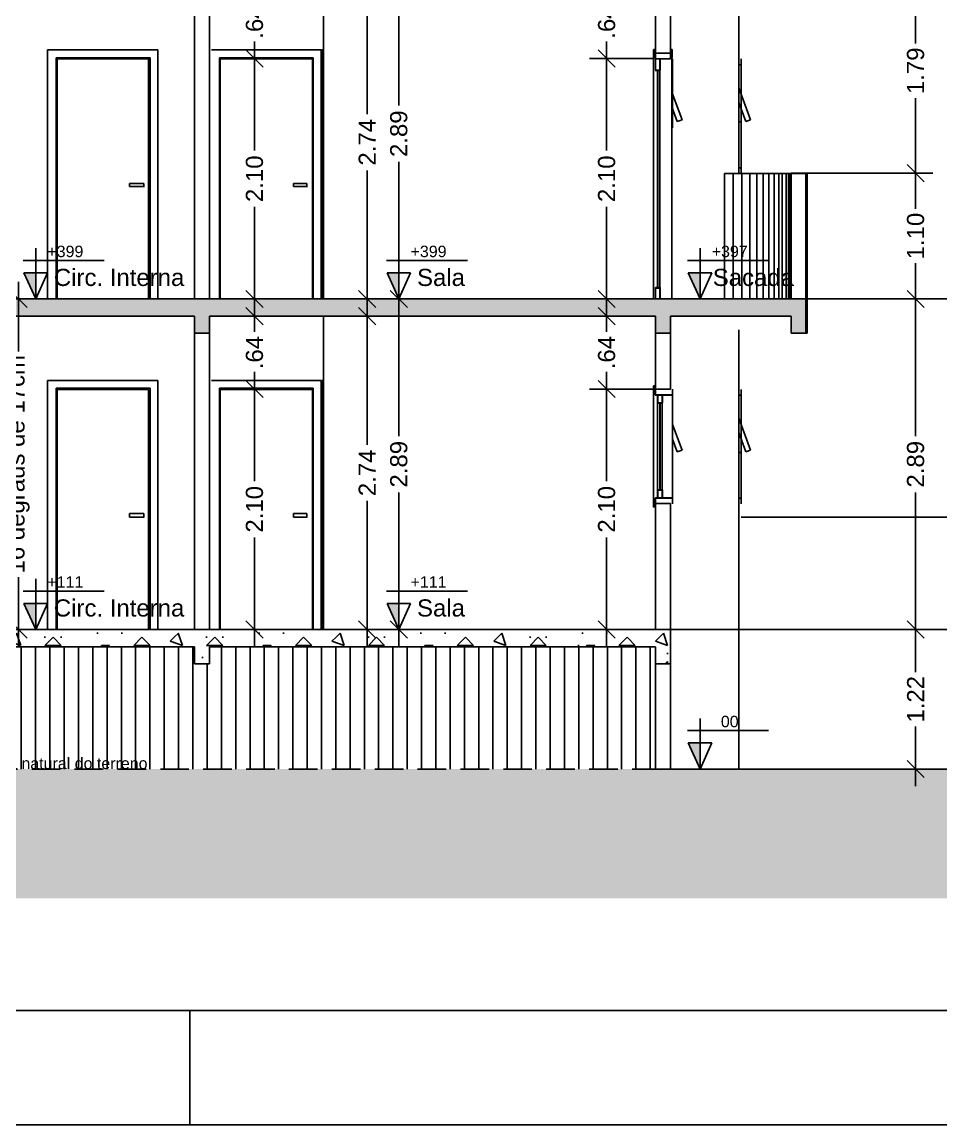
# Model space of a CAD drawing. Extents: x -120 to 1117, y 5 to 675.
# Drawn here: x 140.73 to 148.77, y 69.4 to 79.04 of the extents above; entities that cross this region are included whole.
import ezdxf
from ezdxf.enums import TextEntityAlignment as Align

# ---------------------------------------------------------------- set-up
doc = ezdxf.new("R2010")
doc.units = 0
doc.header["$MEASUREMENT"] = 0
doc.linetypes.add('HIDDEN', pattern=[0.375, 0.25, -0.125])
doc.layers.get('0').update_dxf_attribs({"linetype": 'CONTINUOUS'})
doc.layers.get('DEFPOINTS').update_dxf_attribs({"linetype": 'CONTINUOUS'})
for name, color, linetype in [('carimbo', 4, 'CONTINUOUS'), ('cota', 1, 'CONTINUOUS'), ('ESQUADRIA', 7, 'CONTINUOUS'), ('LINVISTA', 4, 'CONTINUOUS'), ('nivel', 4, 'CONTINUOUS'), ('parede', 2, 'CONTINUOUS'), ('projecao', 4, 'HIDDEN'), ('texto', 7, 'CONTINUOUS')]:
    doc.layers.add(name, color=color, linetype=linetype)
doc.styles.add('PADRAO_TXT', font='arial.ttf')
doc.styles.get("Standard").update_dxf_attribs({"font": 'arial.ttf'})
doc.dimstyles.new('cotass', dxfattribs={"dimtxt": 0.15, "dimasz": 0.15, "dimexe": 0.15, "dimexo": 0, "dimgap": 0.05, "dimtad": 0, "dimzin": 4, "dimdsep": 46, "dimtxsty": 'Standard', "dimblk": 'OBLIQUE', "dimcen": 0, "dimdle": 0.15, "dimclrd": 256, "dimclrt": 4, "dimadec": 0, "dimazin": 1, "dimtfac": 1, "dimtix": 1, "dimtofl": 0, "dimtmove": 0, "dimatfit": 3, "dimldrblk": 'OPEN30', "dimfxl": 0, "dimtolj": 1, "dimtzin": 0, "dimlwd": -1, "dimarcsym": 0})
pattern_1 = [(90, (89.1, 64.6121), (-0.70711, 0.70711), [0.14142, -0.28285, 0.07071, -0.42426, 0.14142, -0.3535536]), (180, (89.52426, 65.1071), (-0.70711, -0.70711), [0.141421, -0.21213, 0.07071, -0.35355, 0.141421, -0.4949816]), (108.43495, (89.1, 64.4), (-0.7071068, 0.7071068), [0.1118, -0.4472, 0.1118, -0.447234]), (161.56505, (89.1, 64.4), (-0.7071068, 0.7071068), [0.1118, -0.4472, 0.1118, -0.447234]), (45, (89.0293, 64.4707), (-0.707107, 0.707107), [0.05, -0.4, 0.1, -0.4, 0.05]), (45, (88.9232, 64.5768), (-0.707107, 0.707107), [-0.15, 0.1, -0.4, 0, -0.35, 0]), (45, (88.8879, 64.6121), (-0.707107, 0.707107), [-0.4, 0, -0.3, 0.1, -0.2, 0]), (45, (88.7818, 64.7182), (-0.707107, 0.707107), [-0.2, 0, -0.25, 0.1, -0.45, 0]), (45, (88.6757, 64.8243), (-0.707107, 0.707107), [-0.2, 0.1, -0.4, 0.1, -0.2, 0]), (45, (88.499, 65.001), (-0.707107, 0.707107), [-0.15, 0.1, -0.2, 0, -0.55, 0]), (45, (88.4636, 65.0364), (-0.707107, 0.707107), [-0.2, 0, -0.6, 0.1, -0.1, 0]), (135, (88.9939, 64.5768), (-0.707107, -0.707107), [-0.3, 0, -0.3, 0, -0.4, 0]), (135, (89.2061, 64.5061), (-0.707107, -0.707107), [-0.15, 0.1, -0.4, 0, -0.35, 0]), (135, (89.2768, 64.5768), (-0.707107, -0.707107), [-0.4, 0, -0.35, 0.1, -0.15, 0]), (135, (89.6657, 64.9657), (-0.707107, -0.707107), [-0.2, 0.1, -0.5, 0.1, -0.1, 0]), (135, (89.1, 64.5414), (-0.707107, -0.707107), [-0.3, 0, -0.35, 0, -0.35, 0]), (135, (89.1707, 64.6121), (-0.707107, -0.707107), [-0.25, 0, -0.55, 0, -0.2, 0]), (135, (89.2061, 64.7182), (-0.707107, -0.707107), [-0.5, 0, -0.15, 0, -0.35, 0]), (135, (89.3121, 64.6828), (-0.707107, -0.707107), [-0.45, 0, -0.2, 0, -0.25, 0]), (135, (89.2768, 64.8596), (-0.707107, -0.707107), [-0.4, 0, -0.15, 0, -0.4, 0]), (135, (89.2768, 64.9303), (-0.707107, -0.707107), [-0.45, 0, -0.2, 0, -0.35, 0]), (135, (89.4889, 64.7889), (-0.707107, -0.707107), [-0.6, 0, -0.25, 0, -0.15, 0]), (135, (89.4182, 64.9303), (-0.707107, -0.707107), [-0.2, 0, -0.4, 0, -0.4, 0]), (135, (89.4889, 64.9303), (-0.707107, -0.707107), [-0.45, 0, -0.25, 0, -0.3, 0]), (135, (89.5596, 64.9303), (-0.707107, -0.707107), [-0.4, 0, -0.3, 0, -0.3, 0]), (135, (89.595, 65.0364), (-0.707107, -0.707107), [-0.3, 0, -0.3, 0, -0.4, 0]), (135, (89.6303, 65.1425), (-0.707107, -0.707107), [-0.4, 0, -0.2, 0, -0.4, 0]), (135, (89.6303, 65.2132), (-0.707107, -0.707107), [-0.15, 0, -0.6, 0, -0.25, 0])]

# ---------------------------------------------------------------- blocks, each defined once
blk = doc.blocks.new('A1')
blk.add_line((481, 10), (481, 0))
blk.add_lwpolyline([(841, 0), (0, 0), (0, 594), (841, 594)], close=True)
at = {"color": 2}
blk.add_lwpolyline([(831, 10), (831, 584), (30, 584), (30, 10), (831, 10)], dxfattribs=at)
blk = doc.blocks.new('_Oblique')
at = {"color": 0, "linetype": 'ByBlock', "lineweight": -2}
blk.add_line((-0.5, -0.5), (0.5, 0.5), dxfattribs=at)
blk = doc.blocks.new('*D696')
at = {"layer": 'cota', "transparency": 16777216}
for p, q in [((140.7007, 76.7716), (140.7007, 76.1637)), ((140.7007, 73.5816), (140.7007, 74.1895))]:
    blk.add_line(p, q, dxfattribs=at)
at = {"layer": 'cota', "color": 0, "lineweight": -2, "transparency": 16777216}
for p, q in [((140.421, 76.6216), (140.8507, 76.6216)), ((140.121, 73.7316), (140.8507, 73.7316))]:
    blk.add_line(p, q, dxfattribs=at)
at = {"layer": 'DEFPOINTS', "color": 0, "transparency": 16777216}
for p in [(140.421, 76.6216), (140.7007, 76.6216), (140.121, 73.7316)]:
    blk.add_point(p, dxfattribs=at)
at = {"layer": 'cota', "transparency": 16777216, "xscale": 0.15, "yscale": 0.15, "zscale": 0.15}
for p, rotation in [((140.7007, 76.6216), 90), ((140.7007, 73.7316), 270)]:
    blk.add_blockref('_Oblique', p, dxfattribs=dict(at, rotation=rotation))
at = {"layer": 'cota', "color": 4, "transparency": 16777216, "insert": (140.7007, 75.1766), "char_height": 0.15, "attachment_point": 5, "rotation": 90}
blk.add_mtext('\\A1;16 degraus de 17cm', dxfattribs=at)
blk = doc.blocks.new('_Open30')
at = {"color": 0, "linetype": 'ByBlock', "lineweight": -2}
for p, q in [((-1, 0.268), (0, 0)), ((0, 0), (-1, -0.268)), ((0, 0), (-1, 0))]:
    blk.add_line(p, q, dxfattribs=at)
blk = doc.blocks.new('*D664')
at = {"layer": 'cota', "transparency": 16777216}
for p, q in [((148.5462, 73.8816), (148.5462, 73.3586)), ((148.5462, 72.3616), (148.5462, 72.8846))]:
    blk.add_line(p, q, dxfattribs=at)
at = {"layer": 'cota', "color": 0, "lineweight": -2, "transparency": 16777216}
for p, q in [((146.4011, 73.7316), (148.6962, 73.7316)), ((146.4011, 72.5116), (148.6962, 72.5116))]:
    blk.add_line(p, q, dxfattribs=at)
at = {"layer": 'DEFPOINTS', "color": 0, "transparency": 16777216}
for p in [(146.4011, 73.7316), (148.5462, 73.7316), (146.4011, 72.5116)]:
    blk.add_point(p, dxfattribs=at)
at = {"layer": 'cota', "transparency": 16777216, "xscale": 0.15, "yscale": 0.15, "zscale": 0.15}
for p, rotation in [((148.5462, 73.7316), 90), ((148.5462, 72.5116), 270)]:
    blk.add_blockref('_Oblique', p, dxfattribs=dict(at, rotation=rotation))
at = {"layer": 'cota', "color": 4, "transparency": 16777216, "insert": (148.5462, 73.1216), "char_height": 0.15, "attachment_point": 5, "rotation": 90}
blk.add_mtext('\\A1;1.22', dxfattribs=at)
blk = doc.blocks.new('*D665')
at = {"layer": 'cota', "transparency": 16777216}
for p, q in [((148.5462, 76.7716), (148.5462, 75.4229)), ((148.5462, 73.5816), (148.5462, 74.9304))]:
    blk.add_line(p, q, dxfattribs=at)
at = {"layer": 'cota', "color": 0, "lineweight": -2, "transparency": 16777216}
for p, q in [((147.5871, 76.6216), (148.6962, 76.6216)), ((146.4011, 73.7316), (148.6962, 73.7316))]:
    blk.add_line(p, q, dxfattribs=at)
at = {"layer": 'DEFPOINTS', "color": 0, "transparency": 16777216}
for p in [(147.5871, 76.6216), (148.5462, 76.6216), (146.4011, 73.7316)]:
    blk.add_point(p, dxfattribs=at)
at = {"layer": 'cota', "transparency": 16777216, "xscale": 0.15, "yscale": 0.15, "zscale": 0.15}
for p, rotation in [((148.5462, 76.6216), 90), ((148.5462, 73.7316), 270)]:
    blk.add_blockref('_Oblique', p, dxfattribs=dict(at, rotation=rotation))
at = {"layer": 'cota', "color": 4, "transparency": 16777216, "insert": (148.5462, 75.1766), "char_height": 0.15, "attachment_point": 5, "rotation": 90}
blk.add_mtext('\\A1;2.89', dxfattribs=at)
blk = doc.blocks.new('*D666')
at = {"layer": 'cota', "transparency": 16777216}
for p, q in [((148.5462, 77.8716), (148.5462, 77.4091)), ((148.5462, 76.4716), (148.5462, 76.9341))]:
    blk.add_line(p, q, dxfattribs=at)
at = {"layer": 'cota', "color": 0, "lineweight": -2, "transparency": 16777216}
for p, q in [((147.5868, 77.7216), (148.6962, 77.7216)), ((147.5871, 76.6216), (148.6962, 76.6216))]:
    blk.add_line(p, q, dxfattribs=at)
at = {"layer": 'DEFPOINTS', "color": 0, "transparency": 16777216}
for p in [(147.5868, 77.7216), (148.5462, 77.7216), (147.5871, 76.6216)]:
    blk.add_point(p, dxfattribs=at)
at = {"layer": 'cota', "transparency": 16777216, "xscale": 0.15, "yscale": 0.15, "zscale": 0.15}
for p, rotation in [((148.5462, 77.7216), 90), ((148.5462, 76.6216), 270)]:
    blk.add_blockref('_Oblique', p, dxfattribs=dict(at, rotation=rotation))
at = {"layer": 'cota', "color": 4, "transparency": 16777216, "insert": (148.5462, 77.1716), "char_height": 0.15, "attachment_point": 5, "rotation": 90}
blk.add_mtext('\\A1;1.10', dxfattribs=at)
blk = doc.blocks.new('*D667')
at = {"layer": 'cota', "transparency": 16777216}
for p, q in [((148.5462, 79.6616), (148.5462, 78.8545)), ((148.5462, 77.5716), (148.5462, 78.3787))]:
    blk.add_line(p, q, dxfattribs=at)
at = {"layer": 'cota', "color": 0, "lineweight": -2, "transparency": 16777216}
for p, q in [((147.5851, 79.5116), (148.6962, 79.5116)), ((147.5868, 77.7216), (148.6962, 77.7216))]:
    blk.add_line(p, q, dxfattribs=at)
at = {"layer": 'DEFPOINTS', "color": 0, "transparency": 16777216}
for p in [(147.5851, 79.5116), (148.5462, 79.5116), (147.5868, 77.7216)]:
    blk.add_point(p, dxfattribs=at)
at = {"layer": 'cota', "transparency": 16777216, "xscale": 0.15, "yscale": 0.15, "zscale": 0.15}
for p, rotation in [((148.5462, 79.5116), 90), ((148.5462, 77.7216), 270)]:
    blk.add_blockref('_Oblique', p, dxfattribs=dict(at, rotation=rotation))
at = {"layer": 'cota', "color": 4, "transparency": 16777216, "insert": (148.5462, 78.6166), "char_height": 0.15, "attachment_point": 5, "rotation": 90}
blk.add_mtext('\\A1;1.79', dxfattribs=at)
blk = doc.blocks.new('*D673')
at = {"layer": 'cota', "transparency": 16777216}
for p, q in [((148.9669, 86.739), (148.9669, 79.8465)), ((148.9669, 72.3616), (148.9669, 79.2541))]:
    blk.add_line(p, q, dxfattribs=at)
at = {"layer": 'cota', "color": 0, "lineweight": -2, "transparency": 16777216}
for p, q in [((147.5871, 86.589), (149.1169, 86.589)), ((146.9993, 72.5116), (149.1169, 72.5116))]:
    blk.add_line(p, q, dxfattribs=at)
at = {"layer": 'DEFPOINTS', "color": 0, "transparency": 16777216}
for p in [(147.5871, 86.589), (146.9993, 72.5116), (148.9669, 72.5116)]:
    blk.add_point(p, dxfattribs=at)
at = {"layer": 'cota', "transparency": 16777216, "xscale": 0.15, "yscale": 0.15, "zscale": 0.15}
for p, rotation in [((148.9669, 86.589), 90), ((148.9669, 72.5116), 270)]:
    blk.add_blockref('_Oblique', p, dxfattribs=dict(at, rotation=rotation))
at = {"layer": 'cota', "color": 4, "transparency": 16777216, "insert": (148.9669, 79.5503), "char_height": 0.15, "attachment_point": 5, "rotation": 90}
blk.add_mtext('\\A1;14.08', dxfattribs=at)
blk = doc.blocks.new('*D674')
at = {"layer": 'cota', "transparency": 16777216}
for p, q in [((149.2614, 90.0064), (149.2614, 81.4797)), ((149.2614, 72.3616), (149.2614, 80.8883))]:
    blk.add_line(p, q, dxfattribs=at)
at = {"layer": 'cota', "color": 0, "lineweight": -2, "transparency": 16777216}
for p, q in [((141.451, 89.8564), (149.4114, 89.8564)), ((146.4011, 72.5116), (149.4114, 72.5116))]:
    blk.add_line(p, q, dxfattribs=at)
at = {"layer": 'DEFPOINTS', "color": 0, "transparency": 16777216}
for p in [(141.451, 89.8564), (149.2614, 89.8564), (146.4011, 72.5116)]:
    blk.add_point(p, dxfattribs=at)
at = {"layer": 'cota', "transparency": 16777216, "xscale": 0.15, "yscale": 0.15, "zscale": 0.15}
for p, rotation in [((149.2614, 89.8564), 90), ((149.2614, 72.5116), 270)]:
    blk.add_blockref('_Oblique', p, dxfattribs=dict(at, rotation=rotation))
at = {"layer": 'cota', "color": 4, "transparency": 16777216, "insert": (149.2614, 81.184), "char_height": 0.15, "attachment_point": 5, "rotation": 90}
blk.add_mtext('\\A1;17.34', dxfattribs=at)
blk = doc.blocks.new('*D688')
at = {"layer": 'cota', "transparency": 16777216}
for p, q in [((145.8441, 78.8739), (145.8441, 77.9186)), ((145.8441, 76.4716), (145.8441, 77.4269))]:
    blk.add_line(p, q, dxfattribs=at)
at = {"layer": 'cota', "color": 0, "lineweight": -2, "transparency": 16777216}
for p, q in [((146.2549, 78.7239), (145.6941, 78.7239)), ((146.2549, 76.6216), (145.6941, 76.6216))]:
    blk.add_line(p, q, dxfattribs=at)
at = {"layer": 'DEFPOINTS', "color": 0, "transparency": 16777216}
for p in [(145.8441, 78.7239), (146.2549, 78.7239), (146.2549, 76.6216)]:
    blk.add_point(p, dxfattribs=at)
at = {"layer": 'cota', "transparency": 16777216, "xscale": 0.15, "yscale": 0.15, "zscale": 0.15}
for p, rotation in [((145.8441, 78.7239), 90), ((145.8441, 76.6216), 270)]:
    blk.add_blockref('_Oblique', p, dxfattribs=dict(at, rotation=rotation))
at = {"layer": 'cota', "color": 4, "transparency": 16777216, "insert": (145.8441, 77.6727), "char_height": 0.15, "attachment_point": 5, "rotation": 90}
blk.add_mtext('\\A1;2.10', dxfattribs=at)
blk = doc.blocks.new('*D689')
at = {"layer": 'cota', "transparency": 16777216}
for p, q in [((145.8441, 79.5116), (145.8441, 79.2238)), ((145.8441, 78.5739), (145.8441, 78.8617))]:
    blk.add_line(p, q, dxfattribs=at)
at = {"layer": 'cota', "color": 0, "lineweight": -2, "transparency": 16777216}
for p, q in [((146.2711, 79.3616), (145.6941, 79.3616)), ((146.2549, 78.7239), (145.6941, 78.7239))]:
    blk.add_line(p, q, dxfattribs=at)
at = {"layer": 'DEFPOINTS', "color": 0, "transparency": 16777216}
for p in [(145.8441, 79.3616), (146.2711, 79.3616), (146.2549, 78.7239)]:
    blk.add_point(p, dxfattribs=at)
at = {"layer": 'cota', "transparency": 16777216, "xscale": 0.15, "yscale": 0.15, "zscale": 0.15}
for p, rotation in [((145.8441, 79.3616), 90), ((145.8441, 78.7239), 270)]:
    blk.add_blockref('_Oblique', p, dxfattribs=dict(at, rotation=rotation))
at = {"layer": 'cota', "color": 4, "transparency": 16777216, "insert": (145.8441, 79.0427), "char_height": 0.15, "attachment_point": 5, "rotation": 90}
blk.add_mtext('\\A1;.64', dxfattribs=at)
blk = doc.blocks.new('*D690')
at = {"layer": 'cota', "transparency": 16777216}
for p, q in [((142.7647, 78.8739), (142.7647, 77.9186)), ((142.7647, 76.4716), (142.7647, 77.4269))]:
    blk.add_line(p, q, dxfattribs=at)
at = {"layer": 'cota', "color": 0, "lineweight": -2, "transparency": 16777216}
for p, q in [((143.1756, 78.7239), (142.6147, 78.7239)), ((143.1756, 76.6216), (142.6147, 76.6216))]:
    blk.add_line(p, q, dxfattribs=at)
at = {"layer": 'DEFPOINTS', "color": 0, "transparency": 16777216}
for p in [(142.7647, 78.7239), (143.1756, 78.7239), (143.1756, 76.6216)]:
    blk.add_point(p, dxfattribs=at)
at = {"layer": 'cota', "transparency": 16777216, "xscale": 0.15, "yscale": 0.15, "zscale": 0.15}
for p, rotation in [((142.7647, 78.7239), 90), ((142.7647, 76.6216), 270)]:
    blk.add_blockref('_Oblique', p, dxfattribs=dict(at, rotation=rotation))
at = {"layer": 'cota', "color": 4, "transparency": 16777216, "insert": (142.7647, 77.6727), "char_height": 0.15, "attachment_point": 5, "rotation": 90}
blk.add_mtext('\\A1;2.10', dxfattribs=at)
blk = doc.blocks.new('*D691')
at = {"layer": 'cota', "transparency": 16777216}
for p, q in [((142.7647, 79.5116), (142.7647, 79.2238)), ((142.7647, 78.5739), (142.7647, 78.8617))]:
    blk.add_line(p, q, dxfattribs=at)
at = {"layer": 'cota', "color": 0, "lineweight": -2, "transparency": 16777216}
for p, q in [((143.1756, 79.3616), (142.6147, 79.3616)), ((143.1756, 78.7239), (142.6147, 78.7239))]:
    blk.add_line(p, q, dxfattribs=at)
at = {"layer": 'DEFPOINTS', "color": 0, "transparency": 16777216}
for p in [(142.7647, 79.3616), (143.1756, 79.3616), (143.1756, 78.7239)]:
    blk.add_point(p, dxfattribs=at)
at = {"layer": 'cota', "transparency": 16777216, "xscale": 0.15, "yscale": 0.15, "zscale": 0.15}
for p, rotation in [((142.7647, 79.3616), 90), ((142.7647, 78.7239), 270)]:
    blk.add_blockref('_Oblique', p, dxfattribs=dict(at, rotation=rotation))
at = {"layer": 'cota', "color": 4, "transparency": 16777216, "insert": (142.7647, 79.0427), "char_height": 0.15, "attachment_point": 5, "rotation": 90}
blk.add_mtext('\\A1;.64', dxfattribs=at)
blk = doc.blocks.new('*D692')
at = {"layer": 'cota', "transparency": 16777216}
for p, q in [((143.75, 79.5116), (143.75, 78.2374)), ((143.75, 76.4716), (143.75, 77.7458))]:
    blk.add_line(p, q, dxfattribs=at)
at = {"layer": 'cota', "color": 0, "lineweight": -2, "transparency": 16777216}
for p, q in [((143.3672, 79.3616), (143.9, 79.3616)), ((143.3672, 76.6216), (143.9, 76.6216))]:
    blk.add_line(p, q, dxfattribs=at)
at = {"layer": 'DEFPOINTS', "color": 0, "transparency": 16777216}
for p in [(143.3672, 79.3616), (143.75, 79.3616), (143.3672, 76.6216)]:
    blk.add_point(p, dxfattribs=at)
at = {"layer": 'cota', "transparency": 16777216, "xscale": 0.15, "yscale": 0.15, "zscale": 0.15}
for p, rotation in [((143.75, 79.3616), 90), ((143.75, 76.6216), 270)]:
    blk.add_blockref('_Oblique', p, dxfattribs=dict(at, rotation=rotation))
at = {"layer": 'cota', "color": 4, "transparency": 16777216, "insert": (143.75, 77.9916), "char_height": 0.15, "attachment_point": 5, "rotation": 90}
blk.add_mtext('\\A1;2.74', dxfattribs=at)
blk = doc.blocks.new('*D693')
at = {"layer": 'cota', "transparency": 16777216}
for p, q in [((144.0266, 79.6616), (144.0266, 78.3129)), ((144.0266, 76.4716), (144.0266, 77.8204))]:
    blk.add_line(p, q, dxfattribs=at)
at = {"layer": 'cota', "color": 0, "lineweight": -2, "transparency": 16777216}
for p, q in [((143.3672, 79.5116), (144.1766, 79.5116)), ((143.3672, 76.6216), (144.1766, 76.6216))]:
    blk.add_line(p, q, dxfattribs=at)
at = {"layer": 'DEFPOINTS', "color": 0, "transparency": 16777216}
for p in [(143.3672, 79.5116), (144.0266, 79.5116), (143.3672, 76.6216)]:
    blk.add_point(p, dxfattribs=at)
at = {"layer": 'cota', "transparency": 16777216, "xscale": 0.15, "yscale": 0.15, "zscale": 0.15}
for p, rotation in [((144.0266, 79.5116), 90), ((144.0266, 76.6216), 270)]:
    blk.add_blockref('_Oblique', p, dxfattribs=dict(at, rotation=rotation))
at = {"layer": 'cota', "color": 4, "transparency": 16777216, "insert": (144.0266, 78.0666), "char_height": 0.15, "attachment_point": 5, "rotation": 90}
blk.add_mtext('\\A1;2.89', dxfattribs=at)
blk = doc.blocks.new('*D645')
at = {"layer": 'cota', "transparency": 16777216}
for p, q in [((145.8441, 75.9839), (145.8441, 75.0286)), ((145.8441, 73.5816), (145.8441, 74.5369))]:
    blk.add_line(p, q, dxfattribs=at)
at = {"layer": 'cota', "color": 0, "lineweight": -2, "transparency": 16777216}
for p, q in [((146.2549, 75.8339), (145.6941, 75.8339)), ((146.2711, 73.7316), (145.6941, 73.7316))]:
    blk.add_line(p, q, dxfattribs=at)
at = {"layer": 'DEFPOINTS', "color": 0, "transparency": 16777216}
for p in [(145.8441, 75.8339), (146.2549, 75.8339), (146.2711, 73.7316)]:
    blk.add_point(p, dxfattribs=at)
at = {"layer": 'cota', "transparency": 16777216, "xscale": 0.15, "yscale": 0.15, "zscale": 0.15}
for p, rotation in [((145.8441, 75.8339), 90), ((145.8441, 73.7316), 270)]:
    blk.add_blockref('_Oblique', p, dxfattribs=dict(at, rotation=rotation))
at = {"layer": 'cota', "color": 4, "transparency": 16777216, "insert": (145.8441, 74.7827), "char_height": 0.15, "attachment_point": 5, "rotation": 90}
blk.add_mtext('\\A1;2.10', dxfattribs=at)
blk = doc.blocks.new('*D646')
at = {"layer": 'cota', "transparency": 16777216}
for p, q in [((145.8441, 76.6216), (145.8441, 76.3338)), ((145.8441, 75.6839), (145.8441, 75.9717))]:
    blk.add_line(p, q, dxfattribs=at)
at = {"layer": 'cota', "color": 0, "lineweight": -2, "transparency": 16777216}
for p, q in [((146.2711, 76.4716), (145.6941, 76.4716)), ((146.2549, 75.8339), (145.6941, 75.8339))]:
    blk.add_line(p, q, dxfattribs=at)
at = {"layer": 'DEFPOINTS', "color": 0, "transparency": 16777216}
for p in [(145.8441, 76.4716), (146.2711, 76.4716), (146.2549, 75.8339)]:
    blk.add_point(p, dxfattribs=at)
at = {"layer": 'cota', "transparency": 16777216, "xscale": 0.15, "yscale": 0.15, "zscale": 0.15}
for p, rotation in [((145.8441, 76.4716), 90), ((145.8441, 75.8339), 270)]:
    blk.add_blockref('_Oblique', p, dxfattribs=dict(at, rotation=rotation))
at = {"layer": 'cota', "color": 4, "transparency": 16777216, "insert": (145.8441, 76.1527), "char_height": 0.15, "attachment_point": 5, "rotation": 90}
blk.add_mtext('\\A1;.64', dxfattribs=at)
blk = doc.blocks.new('*D647')
at = {"layer": 'cota', "transparency": 16777216}
for p, q in [((142.7647, 75.9839), (142.7647, 75.0286)), ((142.7647, 73.5816), (142.7647, 74.5369))]:
    blk.add_line(p, q, dxfattribs=at)
at = {"layer": 'cota', "color": 0, "lineweight": -2, "transparency": 16777216}
for p, q in [((143.1756, 75.8339), (142.6147, 75.8339)), ((143.1756, 73.7316), (142.6147, 73.7316))]:
    blk.add_line(p, q, dxfattribs=at)
at = {"layer": 'DEFPOINTS', "color": 0, "transparency": 16777216}
for p in [(142.7647, 75.8339), (143.1756, 75.8339), (143.1756, 73.7316)]:
    blk.add_point(p, dxfattribs=at)
at = {"layer": 'cota', "transparency": 16777216, "xscale": 0.15, "yscale": 0.15, "zscale": 0.15}
for p, rotation in [((142.7647, 75.8339), 90), ((142.7647, 73.7316), 270)]:
    blk.add_blockref('_Oblique', p, dxfattribs=dict(at, rotation=rotation))
at = {"layer": 'cota', "color": 4, "transparency": 16777216, "insert": (142.7647, 74.7827), "char_height": 0.15, "attachment_point": 5, "rotation": 90}
blk.add_mtext('\\A1;2.10', dxfattribs=at)
blk = doc.blocks.new('*D648')
at = {"layer": 'cota', "transparency": 16777216}
for p, q in [((142.7647, 76.6216), (142.7647, 76.3338)), ((142.7647, 75.6839), (142.7647, 75.9717))]:
    blk.add_line(p, q, dxfattribs=at)
at = {"layer": 'cota', "color": 0, "lineweight": -2, "transparency": 16777216}
for p, q in [((143.1756, 76.4716), (142.6147, 76.4716)), ((143.1756, 75.8339), (142.6147, 75.8339))]:
    blk.add_line(p, q, dxfattribs=at)
at = {"layer": 'DEFPOINTS', "color": 0, "transparency": 16777216}
for p in [(142.7647, 76.4716), (143.1756, 76.4716), (143.1756, 75.8339)]:
    blk.add_point(p, dxfattribs=at)
at = {"layer": 'cota', "transparency": 16777216, "xscale": 0.15, "yscale": 0.15, "zscale": 0.15}
for p, rotation in [((142.7647, 76.4716), 90), ((142.7647, 75.8339), 270)]:
    blk.add_blockref('_Oblique', p, dxfattribs=dict(at, rotation=rotation))
at = {"layer": 'cota', "color": 4, "transparency": 16777216, "insert": (142.7647, 76.1527), "char_height": 0.15, "attachment_point": 5, "rotation": 90}
blk.add_mtext('\\A1;.64', dxfattribs=at)
blk = doc.blocks.new('*D649')
at = {"layer": 'cota', "transparency": 16777216}
for p, q in [((143.75, 76.6216), (143.75, 75.3474)), ((143.75, 73.5816), (143.75, 74.8558))]:
    blk.add_line(p, q, dxfattribs=at)
at = {"layer": 'cota', "color": 0, "lineweight": -2, "transparency": 16777216}
for p, q in [((143.3672, 76.4716), (143.9, 76.4716)), ((143.3672, 73.7316), (143.9, 73.7316))]:
    blk.add_line(p, q, dxfattribs=at)
at = {"layer": 'DEFPOINTS', "color": 0, "transparency": 16777216}
for p in [(143.3672, 76.4716), (143.75, 76.4716), (143.3672, 73.7316)]:
    blk.add_point(p, dxfattribs=at)
at = {"layer": 'cota', "transparency": 16777216, "xscale": 0.15, "yscale": 0.15, "zscale": 0.15}
for p, rotation in [((143.75, 76.4716), 90), ((143.75, 73.7316), 270)]:
    blk.add_blockref('_Oblique', p, dxfattribs=dict(at, rotation=rotation))
at = {"layer": 'cota', "color": 4, "transparency": 16777216, "insert": (143.75, 75.1016), "char_height": 0.15, "attachment_point": 5, "rotation": 90}
blk.add_mtext('\\A1;2.74', dxfattribs=at)
blk = doc.blocks.new('*D650')
at = {"layer": 'cota', "transparency": 16777216}
for p, q in [((144.0266, 76.7716), (144.0266, 75.4229)), ((144.0266, 73.5816), (144.0266, 74.9304))]:
    blk.add_line(p, q, dxfattribs=at)
at = {"layer": 'cota', "color": 0, "lineweight": -2, "transparency": 16777216}
for p, q in [((143.3672, 76.6216), (144.1766, 76.6216)), ((143.3672, 73.7316), (144.1766, 73.7316))]:
    blk.add_line(p, q, dxfattribs=at)
at = {"layer": 'DEFPOINTS', "color": 0, "transparency": 16777216}
for p in [(143.3672, 76.6216), (144.0266, 76.6216), (143.3672, 73.7316)]:
    blk.add_point(p, dxfattribs=at)
at = {"layer": 'cota', "transparency": 16777216, "xscale": 0.15, "yscale": 0.15, "zscale": 0.15}
for p, rotation in [((144.0266, 76.6216), 90), ((144.0266, 73.7316), 270)]:
    blk.add_blockref('_Oblique', p, dxfattribs=dict(at, rotation=rotation))
at = {"layer": 'cota', "color": 4, "transparency": 16777216, "insert": (144.0266, 75.1766), "char_height": 0.15, "attachment_point": 5, "rotation": 90}
blk.add_mtext('\\A1;2.89', dxfattribs=at)
blk = doc.blocks.new('Nivel-L')
at = {"layer": 'nivel'}
blk.add_hatch(color=256, dxfattribs=at).paths.add_polyline_path([(0, 0), (0.1032, 0.2286), (0, 0.2286)])
for p, q in [((0, 0.4428), (0, 0)), ((0.1086, 0.3357), (-0.6, 0.3357)), ((0, 0), (-0.1032, 0.2286)), ((-0.1032, 0.2286), (0.1032, 0.2286)), ((0.1032, 0.2286), (0, 0))]:
    blk.add_line(p, q, dxfattribs=at)

msp = doc.modelspace()

# ---------------------------------------------------------------- hatches: boundary and pattern name
at = {"layer": 'LINVISTA'}
h = msp.add_hatch(dxfattribs=at)
h.set_pattern_fill('CONCRETO', color=256, angle=45, style=0)
h.set_pattern_definition(pattern_1)
h.paths.add_polyline_path([(147.5871, 76.6216), (140.421, 76.6216), (140.421, 76.4516), (140.121, 76.4516), (140.121, 76.2816), (139.821, 76.2816), (139.821, 76.1116), (139.521, 76.1116), (139.521, 75.9416), (139.221, 75.9416), (139.221, 75.7716), (138.921, 75.7716), (138.921, 75.6016), (138.621, 75.6016), (138.621, 75.4316), (138.321, 75.4316), (138.321, 75.2616), (138.021, 75.2616), (138.021, 75.0916), (138.021, 74.7916), (138.151, 74.7916), (138.151, 75.0164), (140.4544, 76.3216), (140.571, 76.3216), (140.571, 76.4716), (142.2411, 76.4716), (142.2411, 76.3216), (142.3711, 76.3216), (142.3711, 76.4716), (146.2711, 76.4716), (146.2711, 76.3216), (146.4011, 76.3216), (146.4011, 76.4716), (147.4571, 76.4716), (147.4571, 76.3216), (147.5871, 76.3216)])
h.paths.add_polyline_path([(138.021, 75.0916), (136.511, 75.0916), (136.511, 75.4129), (136.381, 75.4129), (136.381, 75.2429), (131.9195, 75.2429), (131.9195, 74.9387), (132.0695, 74.9387), (132.0695, 75.0929), (136.381, 75.0929), (136.381, 74.9416), (138.021, 74.9416)])
h = msp.add_hatch(dxfattribs=at)
h.set_pattern_fill('CONCRETO', color=256, angle=45, style=0)
h.set_pattern_definition(pattern_1)
h.paths.add_polyline_path([(146.4011, 73.7316), (140.121, 73.7316), (140.121, 73.5616), (139.821, 73.5616), (139.821, 73.3916), (139.521, 73.3916), (139.521, 73.2216), (139.221, 73.2216), (139.221, 73.0516), (138.921, 73.0516), (138.921, 72.8816), (138.621, 72.8816), (138.621, 72.7116), (138.321, 72.7116), (138.321, 72.5416), (138.5838, 72.5416), (140.1544, 73.4316), (140.271, 73.4316), (140.271, 73.5816), (142.2411, 73.5816), (142.2411, 73.4316), (142.3711, 73.4316), (142.3711, 73.5816), (146.2711, 73.5816), (146.2711, 73.4316), (146.4011, 73.4316)])
h = msp.add_hatch(dxfattribs=at)
h.set_pattern_fill('ANSI31', color=13, angle=45, style=0)
h.set_pattern_definition([(90, (89.1, 64.4), (-0.125, 3e-17), [])])
h.paths.add_polyline_path([(146.2711, 73.5816), (142.3711, 73.5816), (142.3711, 73.4316), (142.2411, 73.4316), (142.2411, 73.5816), (140.271, 73.5816), (140.271, 73.4316), (140.1544, 73.4316), (138.5838, 72.5416), (131.9195, 72.5416), (131.9195, 72.5116), (146.2711, 72.5116)])
h = msp.add_hatch(dxfattribs=at)
h.set_pattern_fill('EARTH', color=13, angle=45, style=0)
h.set_pattern_definition([(45, (89.1, 64.4), (3e-17, 0.3535534), [0.25, -0.25]), (45, (89.0337, 64.4663), (3e-17, 0.3535534), [0.25, -0.25]), (45, (88.96742, 64.53258), (3e-17, 0.3535534), [0.25, -0.25]), (135, (88.96742, 64.57678), (-0.3535534, 6e-17), [0.25, -0.25]), (135, (89.0337, 64.64307), (-0.3535534, 6e-17), [0.25, -0.25]), (135, (89.1, 64.70936), (-0.3535534, 6e-17), [0.25, -0.25])])
h.paths.add_polyline_path([(156.996, 72.4116), (154.996, 72.3616), (154.996, 72.4816), (151.996, 72.5116), (106.691, 72.5116), (104.691, 72.5116), (104.691, 71.3816), (156.996, 71.3816)])

# ---------------------------------------------------------------- linework, layer by layer
at = {"layer": 'ESQUADRIA'}
for points in [[(146.2711, 78.7316), (146.2561, 78.7316), (146.2561, 78.8016), (146.2711, 78.8016)], [(146.4011, 78.8016), (146.4161, 78.8016), (146.4161, 78.7316), (146.4011, 78.7316)], [(146.4011, 78.7716), (146.4011, 78.7216), (146.2711, 78.7216), (146.2711, 78.7716)], [(146.2711, 78.6216), (146.2711, 78.7216), (146.3111, 78.7216), (146.3111, 78.6216), (146.2711, 78.6216)], [(146.2911, 78.6216), (146.2911, 76.7876), (146.2911, 76.7216)], [(146.2711, 76.7216), (146.2711, 76.6216), (146.3111, 76.6216), (146.3111, 76.7216), (146.2711, 76.7216)], [(146.2711, 75.7929), (146.2561, 75.7929), (146.2561, 75.8629), (146.2711, 75.8629)], [(146.4211, 75.8329), (146.4211, 75.7829), (146.2711, 75.7829), (146.2711, 75.8329)], [(146.2911, 75.7129), (146.2911, 75.7829), (146.3311, 75.7829), (146.3311, 75.7129), (146.2911, 75.7129)], [(146.3111, 75.7129), (146.3111, 75.1009), (146.3111, 74.9529)], [(146.2911, 74.9529), (146.2911, 74.8829), (146.3311, 74.8829), (146.3311, 74.9529), (146.2911, 74.9529)], [(146.2711, 74.8729), (146.2561, 74.8729), (146.2561, 74.8029), (146.2711, 74.8029)], [(146.4211, 74.8329), (146.4211, 74.8829), (146.2711, 74.8829), (146.2711, 74.8329)]]:
    msp.add_lwpolyline(points, dxfattribs=at)
at = {"layer": 'LINVISTA'}
for p, q in [((143.3672, 76.6216), (143.3672, 79.3616)), ((146.9993, 77.7191), (146.9993, 79.3529)), ((141.9199, 78.7988), (140.955, 78.7988)), ((140.955, 78.7988), (140.955, 76.6209)), ((141.9199, 76.6209), (141.9199, 78.7988)), ((143.3465, 78.7988), (142.3885, 78.7988)), ((143.3465, 76.6209), (143.3465, 78.7988)), ((143.3534, 76.6209), (143.3534, 78.7988)), ((143.3534, 78.7988), (143.3672, 78.7988)), ((146.2549, 76.6209), (146.2549, 78.7988)), ((146.4135, 78.7988), (146.4135, 76.6209)), ((141.0308, 76.6209), (141.0308, 78.7299)), ((141.0308, 78.7299), (141.8509, 78.7299)), ((141.0377, 78.7207), (141.0377, 76.6209)), ((141.0377, 78.7207), (141.8371, 78.7207)), ((141.8371, 76.6209), (141.8371, 78.7207)), ((141.8509, 78.7299), (141.8509, 76.6209)), ((142.4574, 76.6209), (142.4574, 78.7299)), ((142.4574, 78.7299), (143.2776, 78.7299)), ((143.2707, 78.7207), (142.4643, 78.7207)), ((142.4643, 78.7207), (142.4643, 76.6209)), ((143.2707, 76.6209), (143.2707, 78.7207)), ((143.2776, 78.7299), (143.2776, 76.6209)), ((146.2687, 78.7299), (146.2549, 78.7299)), ((146.3997, 78.7207), (146.2687, 78.7207)), ((146.3101, 78.7207), (146.3101, 76.6209)), ((146.4135, 78.7299), (146.3997, 78.7299)), ((146.4203, 78.1188), (146.4203, 78.7207)), ((147.02, 78.7207), (147.02, 77.7191)), ((146.2687, 78.6196), (146.3101, 78.6196)), ((146.2894, 78.6196), (146.2894, 76.7174)), ((146.4203, 78.6702), (146.4135, 78.6702)), ((146.9993, 78.6702), (147.02, 78.6702)), ((146.4135, 78.4312), (146.5031, 78.1877)), ((147.1027, 78.1877), (146.9993, 78.468)), ((146.4617, 78.1739), (146.4135, 78.3026)), ((146.9993, 78.3393), (147.0613, 78.1739)), ((146.4203, 78.1693), (146.4135, 78.1693)), ((146.5031, 78.1877), (146.4617, 78.1739)), ((147.02, 78.1693), (146.9993, 78.1693)), ((147.0613, 78.1739), (147.1027, 78.1877)), ((147.02, 77.7696), (146.9993, 77.7696)), ((141.7958, 77.6318), (141.6717, 77.6318)), ((141.6717, 77.6318), (141.6717, 77.6042)), ((141.7958, 77.5996), (141.7958, 77.6318)), ((143.1053, 77.6042), (143.1053, 77.6318)), ((143.1053, 77.6318), (143.2224, 77.6318)), ((143.2224, 77.6318), (143.2224, 77.5996)), ((146.8752, 76.6209), (146.8752, 77.7191)), ((146.8752, 77.7191), (147.5989, 77.7191)), ((146.951, 76.6209), (146.951, 77.7191)), ((147.0268, 77.7191), (147.0268, 76.6209)), ((147.0958, 76.6209), (147.0958, 77.7191)), ((147.1578, 77.7191), (147.1578, 76.6216)), ((147.2129, 76.6209), (147.2129, 77.7191)), ((147.2612, 77.7191), (147.2612, 76.6209)), ((147.3094, 76.6209), (147.3094, 77.7191)), ((147.3508, 77.7191), (147.3508, 76.6216)), ((147.3783, 76.6209), (147.3783, 77.7191)), ((147.4128, 77.7191), (147.4128, 76.6209)), ((147.4335, 76.6209), (147.4335, 77.7191)), ((147.4473, 76.6216), (147.4473, 77.7191)), ((147.5851, 77.7191), (147.5851, 76.6216)), ((147.592, 76.3216), (147.592, 77.7191)), ((147.5989, 77.7191), (147.5989, 76.3216)), ((141.6717, 77.6042), (141.7958, 77.6042)), ((143.2224, 77.6042), (143.1053, 77.6042)), ((146.3101, 76.7174), (146.2687, 76.7174)), ((147.5871, 76.6216), (157.6943, 76.6216)), ((143.3672, 73.7316), (143.3672, 76.4716)), ((146.9993, 72.5116), (146.9993, 76.3529)), ((147.5871, 76.3216), (147.5989, 76.3216)), ((141.9199, 75.9095), (140.955, 75.9095)), ((140.955, 75.9095), (140.955, 73.7316)), ((141.9199, 73.7316), (141.9199, 75.9095)), ((143.3465, 75.9095), (142.3885, 75.9095)), ((143.3465, 73.7316), (143.3465, 75.9095)), ((143.3534, 73.7316), (143.3534, 75.9095)), ((143.3534, 75.9095), (143.3672, 75.9095)), ((141.0308, 73.7316), (141.0308, 75.8406)), ((141.0308, 75.8406), (141.8509, 75.8406)), ((141.8371, 75.8314), (141.0377, 75.8314)), ((141.0377, 75.8314), (141.0377, 73.7316)), ((141.8371, 73.7316), (141.8371, 75.8314)), ((141.8509, 75.8406), (141.8509, 73.7316)), ((142.4574, 73.7316), (142.4574, 75.8406)), ((142.4574, 75.8406), (143.2776, 75.8406)), ((143.2707, 75.8314), (142.4643, 75.8314)), ((142.4643, 75.8314), (142.4643, 73.7316)), ((143.2707, 73.7316), (143.2707, 75.8314)), ((143.2776, 75.8406), (143.2776, 73.7316)), ((146.2549, 75.859), (146.2549, 74.8022)), ((146.4203, 75.8314), (146.4203, 74.8297)), ((147.02, 75.8314), (147.02, 74.8297)), ((146.2687, 75.79), (146.2549, 75.79)), ((146.4203, 75.7808), (146.2687, 75.7808)), ((146.2894, 74.8803), (146.2894, 75.7808)), ((146.3308, 75.7119), (146.2894, 75.7119)), ((146.3101, 75.7119), (146.3101, 74.9492)), ((146.3308, 74.8803), (146.3308, 75.7808)), ((146.9993, 75.7808), (147.02, 75.7808)), ((146.5031, 75.2984), (146.4203, 75.5235)), ((147.1027, 75.2984), (146.9993, 75.5787)), ((146.9993, 75.4546), (147.0613, 75.2846)), ((146.4203, 75.3949), (146.4617, 75.2846)), ((146.4617, 75.2846), (146.5031, 75.2984)), ((147.02, 75.28), (146.9993, 75.28)), ((147.0613, 75.2846), (147.1027, 75.2984)), ((146.3308, 74.9492), (146.2894, 74.9492)), ((146.2549, 74.8711), (146.2687, 74.8711)), ((146.4203, 74.8803), (146.2687, 74.8803)), ((147.02, 74.8803), (146.9993, 74.8803)), ((141.7958, 74.747), (141.6717, 74.747)), ((141.6717, 74.747), (141.6717, 74.7149)), ((141.7958, 74.7103), (141.7958, 74.747)), ((143.1053, 74.7149), (143.1053, 74.747)), ((143.1053, 74.747), (143.2224, 74.747)), ((143.2224, 74.747), (143.2224, 74.7103)), ((141.6717, 74.7149), (141.7958, 74.7149)), ((143.2224, 74.7149), (143.1053, 74.7149)), ((151.996, 74.7129), (147.02, 74.7129)), ((146.4011, 73.7316), (157.6943, 73.7316))]:
    msp.add_line(p, q, dxfattribs=at)
at = {"layer": 'parede'}
for p, q in [((142.2411, 76.6216), (142.2411, 79.3616)), ((142.3711, 76.6216), (142.3711, 79.3616)), ((146.2711, 78.7716), (146.2711, 79.3616)), ((146.4011, 78.7716), (146.4011, 79.3616)), ((146.2711, 78.7716), (146.4011, 78.7716)), ((147.4567, 77.7216), (147.5868, 77.7216)), ((147.4567, 76.6216), (147.4567, 77.7216)), ((147.5868, 76.6216), (147.5868, 77.7216)), ((147.5871, 76.6216), (140.421, 76.6216)), ((147.5871, 76.3216), (147.5871, 76.6216)), ((140.571, 76.4716), (142.2411, 76.4716)), ((142.2411, 73.7316), (142.2411, 76.4716)), ((142.3711, 73.7316), (142.3711, 76.4716)), ((142.3711, 76.4716), (146.2711, 76.4716)), ((146.2711, 75.8329), (146.2711, 76.4716)), ((146.4011, 75.8329), (146.4011, 76.4716)), ((146.4011, 76.4716), (147.4571, 76.4716)), ((147.4571, 76.3216), (147.4571, 76.4716)), ((142.2411, 76.3216), (142.3711, 76.3216)), ((146.2711, 76.3216), (146.4011, 76.3216)), ((147.4571, 76.3216), (147.5871, 76.3216)), ((146.2711, 75.8329), (146.4011, 75.8329)), ((146.2711, 74.8329), (146.4011, 74.8329)), ((146.2711, 73.7316), (146.2711, 74.8329)), ((146.4011, 72.5116), (146.4011, 74.8329)), ((140.271, 73.5816), (142.2411, 73.5816)), ((142.2411, 73.4316), (142.2411, 73.5816)), ((142.3711, 73.4316), (142.3711, 73.5816)), ((142.3711, 73.5816), (146.2711, 73.5816)), ((146.2711, 72.5116), (146.2711, 73.5816)), ((142.2411, 73.4316), (142.3711, 73.4316)), ((146.2711, 73.4316), (146.4011, 73.4316)), ((146.2711, 72.5116), (151.996, 72.5116))]:
    msp.add_line(p, q, dxfattribs=at)
msp.add_lwpolyline([(140.121, 73.7316), (146.4011, 73.7316)], dxfattribs=at)
at = {"layer": 'projecao'}
msp.add_line((106.691, 72.5116), (151.996, 72.5116), dxfattribs=at)

# ---------------------------------------------------------------- block references
at = {"layer": 'carimbo', "xscale": 0.1000000000003638, "yscale": 0.1000000000003638, "zscale": 0.1000000000003638}
msp.add_blockref('A1', (94.1, 69.4), dxfattribs=at)
at = {"layer": 'LINVISTA', "xscale": -1}
for p in [(140.8507, 76.6216), (144.0266, 76.6216), (146.6606, 76.6216), (140.8507, 73.7316), (144.0266, 73.7316), (146.6606, 72.5116)]:
    msp.add_blockref('Nivel-L', p, dxfattribs=at)

# ---------------------------------------------------------------- texts
at = {"layer": 'texto', "style": 'PADRAO_TXT'}
for s, p in [('+399', (141.1105, 76.9573)), ('+399', (144.2865, 76.9573)), ('+397', (146.9205, 76.9573)), ('+111', (141.1105, 74.0673)), ('+111', (144.2865, 74.0673)), ('00', (146.9205, 72.8473)), ('linha natural do terreno', (141.1105, 72.4816))]:
    msp.add_text(s, height=0.1, dxfattribs=at).set_placement(p, align=Align.BOTTOM_CENTER)
for s, p in [('Circ. Interna', (141.0098, 76.8852)), ('Sala', (144.1858, 76.8852)), ('Sacada', (146.7721, 76.8852)), ('Circ. Interna', (141.0098, 73.9952)), ('Sala', (144.1858, 73.9952))]:
    msp.add_text(s, height=0.15, dxfattribs=at).set_placement(p, align=Align.TOP_LEFT)

# ---------------------------------------------------------------- dimensions: what is measured, and where the dimension line sits
at = {"layer": 'cota'}
for base, p1, p2, picture, middle in [((149.2614, 89.8564), (146.4011, 72.5116), (141.451, 89.8564), '*D674', (149.2614, 81.184)), ((148.9669, 72.5116), (147.5871, 86.589), (146.9993, 72.5116), '*D673', (148.9669, 79.5503)), ((144.0266, 79.5116), (143.3672, 76.6216), (143.3672, 79.5116), '*D693', (144.0266, 78.0666)), ((142.7647, 79.3616), (143.1756, 78.7239), (143.1756, 79.3616), '*D691', (142.7647, 79.0427)), ((143.75, 79.3616), (143.3672, 76.6216), (143.3672, 79.3616), '*D692', (143.75, 77.9916)), ((145.8441, 79.3616), (146.2549, 78.7239), (146.2711, 79.3616), '*D689', (145.8441, 79.0427)), ((142.7647, 78.7239), (143.1756, 76.6216), (143.1756, 78.7239), '*D690', (142.7647, 77.6727)), ((145.8441, 78.7239), (146.2549, 76.6216), (146.2549, 78.7239), '*D688', (145.8441, 77.6727)), ((144.0266, 76.6216), (143.3672, 73.7316), (143.3672, 76.6216), '*D650', (144.0266, 75.1766)), ((142.7647, 76.4716), (143.1756, 75.8339), (143.1756, 76.4716), '*D648', (142.7647, 76.1527)), ((143.75, 76.4716), (143.3672, 73.7316), (143.3672, 76.4716), '*D649', (143.75, 75.1016)), ((145.8441, 76.4716), (146.2549, 75.8339), (146.2711, 76.4716), '*D646', (145.8441, 76.1527)), ((142.7647, 75.8339), (143.1756, 73.7316), (143.1756, 75.8339), '*D647', (142.7647, 74.7827)), ((145.8441, 75.8339), (146.2711, 73.7316), (146.2549, 75.8339), '*D645', (145.8441, 74.7827)), ((148.5462, 73.7316), (146.4011, 72.5116), (146.4011, 73.7316), '*D664', (148.5462, 73.1216))]:
    dim = msp.add_linear_dim(base=base, p1=p1, p2=p2, angle=90, dimstyle='cotass', dxfattribs=at)
    dim.commit()
    dim.dimension.update_dxf_attribs({"geometry": picture, "text_midpoint": middle})
for base, p1, p2, picture, middle in [((148.5462, 79.5116), (147.5868, 77.7216), (147.5851, 79.5116), '*D667', (148.5462, 78.6166)), ((148.5462, 77.7216), (147.5871, 76.6216), (147.5868, 77.7216), '*D666', (148.5462, 77.1716)), ((148.5462, 76.6216), (146.4011, 73.7316), (147.5871, 76.6216), '*D665', (148.5462, 75.1766))]:
    dim = msp.add_linear_dim(base=base, p1=p1, p2=p2, angle=90, dimstyle='cotass', override={"dimtmove": 1}, dxfattribs=at)
    dim.commit()
    dim.dimension.update_dxf_attribs({"geometry": picture, "text_midpoint": middle})
dim = msp.add_linear_dim(base=(140.7007, 76.6216), p1=(140.121, 73.7316), p2=(140.421, 76.6216), angle=90, text='16 degraus de 17cm', dimstyle='cotass', dxfattribs=at)
dim.commit()
dim.dimension.update_dxf_attribs({"geometry": '*D696', "text_midpoint": (140.7007, 75.1766)})

doc.saveas('drawing.dxf')
